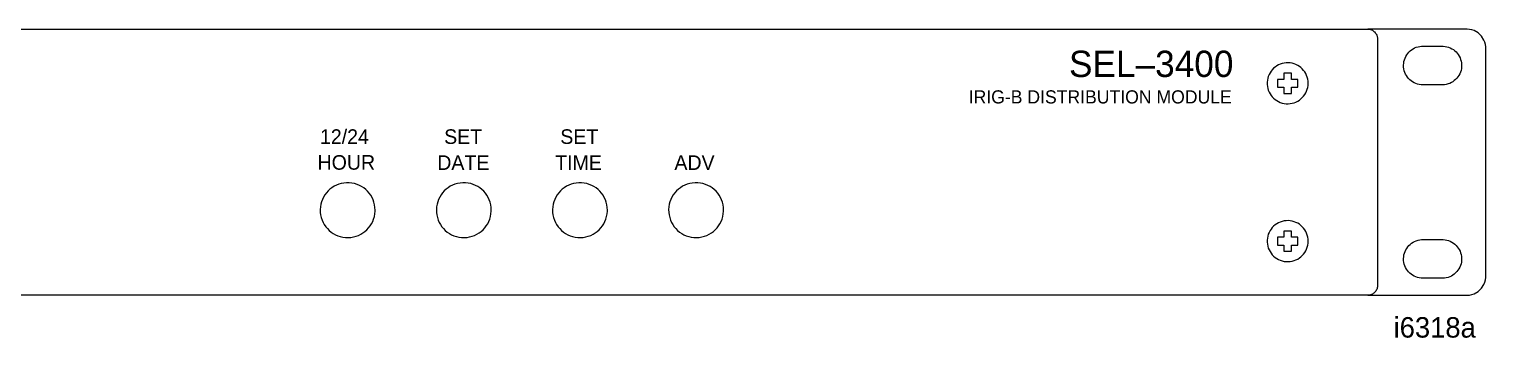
# Model space of a CAD drawing. Extents: x 8.5 to 27.5, y 11 to 13.
# Drawn here: x 18.05 to 27.45, y 11.03 to 13.02 of the extents above; entities that cross this region are included whole.
import ezdxf

# ---------------------------------------------------------------- set-up
doc = ezdxf.new("R2010")
doc.units = 0
doc.header["$MEASUREMENT"] = 0
doc.layers.get('0').update_dxf_attribs({"linetype": 'CONTINUOUS'})
doc.layers.add('DWG', color=7, linetype='CONTINUOUS')

msp = doc.modelspace()

# ---------------------------------------------------------------- linework, layer by layer
for points in [[(17.9527, 13.0222), (18.3622, 13.0222), (18.5666, 13.0222), (18.7708, 13.0222), (18.9745, 13.0222), (19.1778, 13.0222), (19.2792, 13.0222), (19.3804, 13.0222), (19.4815, 13.0222), (19.5824, 13.0222), (19.6831, 13.0222), (19.7836, 13.0222), (19.8838, 13.0222), (19.9838, 13.0222), (20.0836, 13.0222), (20.1831, 13.0222), (20.2823, 13.0222), (20.3812, 13.0222), (20.4799, 13.0222), (20.5782, 13.0222), (20.6762, 13.0222), (20.7738, 13.0222), (20.8711, 13.0222), (20.9681, 13.0222), (21.0647, 13.0222), (21.1609, 13.0222), (21.2566, 13.0222), (21.352, 13.0222), (21.447, 13.0222), (21.5415, 13.0222), (21.6355, 13.0222), (21.7291, 13.0222), (21.8223, 13.0222), (21.9149, 13.0222), (22.007, 13.0222), (22.0987, 13.0222), (22.1898, 13.0222), (22.2803, 13.0222), (22.3703, 13.0222), (22.4598, 13.0222), (22.5486, 13.0222), (22.6369, 13.0222), (22.7246, 13.0222), (22.8117, 13.0222), (22.855, 13.0222), (22.8981, 13.0222), (22.9411, 13.0222), (22.984, 13.0222), (23.0266, 13.0222), (23.0691, 13.0222), (23.1114, 13.0222), (23.1536, 13.0222), (23.1956, 13.0222), (23.2374, 13.0222), (23.2791, 13.0222), (23.3206, 13.0222), (23.3619, 13.0222), (23.403, 13.0222), (23.444, 13.0222), (23.4847, 13.0222), (23.5253, 13.0222), (23.5657, 13.0222), (23.606, 13.0222), (23.646, 13.0222), (23.6859, 13.0222), (23.7255, 13.0222), (23.765, 13.0222), (23.8043, 13.0222), (23.8433, 13.0222), (23.8822, 13.0222), (23.9209, 13.0222), (23.9594, 13.0222), (23.9977, 13.0222), (24.0358, 13.0222), (24.0737, 13.0222), (24.1114, 13.0222), (24.1489, 13.0222), (24.1861, 13.0222), (24.2232, 13.0222), (24.2601, 13.0222), (24.2967, 13.0222), (24.3331, 13.0222), (24.3693, 13.0222), (24.4053, 13.0222), (24.4411, 13.0222), (24.4766, 13.0222), (24.512, 13.0222), (24.5471, 13.0222), (24.582, 13.0222), (24.6166, 13.0222), (24.6511, 13.0222), (24.6853, 13.0222), (24.7192, 13.0222), (24.753, 13.0222), (24.7865, 13.0222), (24.8197, 13.0222), (24.8527, 13.0222), (24.8855, 13.0222), (24.9181, 13.0222), (24.9504, 13.0222), (24.9824, 13.0222), (25.0143, 13.0222), (25.0458, 13.0222), (25.0772, 13.0222), (25.1082, 13.0222), (25.139, 13.0222), (25.1696, 13.0222), (25.1999, 13.0222), (25.23, 13.0222), (25.2598, 13.0222), (25.2893, 13.0222), (25.3186, 13.0222), (25.3476, 13.0222), (25.3764, 13.0222), (25.4048, 13.0222), (25.4331, 13.0222), (25.461, 13.0222), (25.4887, 13.0222), (25.5161, 13.0222), (25.5432, 13.0222), (25.5701, 13.0222), (25.5967, 13.0222), (25.623, 13.0222), (25.649, 13.0222), (25.6747, 13.0222), (25.7002, 13.0222), (25.7254, 13.0222), (25.7503, 13.0222), (25.7749, 13.0222), (25.7992, 13.0222), (25.8232, 13.0222), (25.8469, 13.0222), (25.8704, 13.0222), (25.8935, 13.0222), (25.9164, 13.0222), (25.9389, 13.0222), (25.9612, 13.0222), (25.9831, 13.0222), (26.0047, 13.0222), (26.0261, 13.0222), (26.0471, 13.0222), (26.0678, 13.0222), (26.0882, 13.0222), (26.1084, 13.0222), (26.1281, 13.0222), (26.1476, 13.0222), (26.1668, 13.0222), (26.1856, 13.0222), (26.2041, 13.0222), (26.2224, 13.0222), (26.2402, 13.0222), (26.2578, 13.0222), (26.275, 13.0222), (26.2919, 13.0222), (26.3085, 13.0222), (26.3248, 13.0222), (26.3407, 13.0222), (26.3563, 13.0222), (26.3715, 13.0222), (26.3864, 13.0222), (26.401, 13.0222), (26.4153, 13.0222), (26.4292, 13.0222), (26.4427, 13.0222), (26.4559, 13.0222), (26.4688, 13.0222), (26.4813, 13.0222), (26.4935, 13.0222), (26.5053, 13.0222), (26.5168, 13.0222), (26.5279, 13.0222), (26.5387, 13.0222), (26.5491, 13.0222), (26.5591, 13.0222), (26.5688, 13.0222), (26.5782, 13.0222), (26.5871, 13.0222), (26.5957, 13.0222), (26.604, 13.0222), (26.6118, 13.0222), (26.6193, 13.0222), (26.6265, 13.0222), (26.6332, 13.0222), (26.6396, 13.0222), (26.6456, 13.0222), (26.6513, 13.0222), (26.6565, 13.0222), (26.6614, 13.0222), (26.6659, 13.0222), (26.67, 13.0222), (26.6737, 13.0222), (26.6771, 13.0222), (26.68, 13.0222), (26.6826, 13.0222), (26.6848, 13.0222), (26.6866, 13.0222), (26.6879, 13.0222), (26.6889, 13.0222), (26.6895, 13.0222), (26.6897, 13.0222), (26.693, 13.0222), (26.6962, 13.0219), (26.6993, 13.0215), (26.7024, 13.021), (26.7085, 13.0194), (26.7143, 13.0173), (26.7198, 13.0146), (26.725, 13.0115), (26.7298, 13.0079), (26.7343, 13.0038), (26.7383, 12.9993), (26.742, 12.9945), (26.7451, 12.9893), (26.7478, 12.9838), (26.7499, 12.978), (26.7515, 12.9719), (26.752, 12.9688), (26.7524, 12.9657), (26.7526, 12.9625), (26.7527, 12.9592), (26.7527, 12.9589), (26.7527, 12.9581), (26.7527, 12.9567), (26.7527, 12.9547), (26.7527, 12.9521), (26.7527, 12.9491), (26.7527, 12.9455), (26.7527, 12.9413), (26.7527, 12.9367), (26.7527, 12.9316), (26.7527, 12.9259), (26.7527, 12.9198), (26.7527, 12.9133), (26.7527, 12.9062), (26.7527, 12.8987), (26.7527, 12.8907), (26.7527, 12.8824), (26.7527, 12.8735), (26.7527, 12.8643), (26.7527, 12.8547), (26.7527, 12.8446), (26.7527, 12.8342), (26.7527, 12.8233), (26.7527, 12.8121), (26.7527, 12.8006), (26.7527, 12.7887), (26.7527, 12.7764), (26.7527, 12.7638), (26.7527, 12.7509), (26.7527, 12.7376), (26.7527, 12.724), (26.7527, 12.7102), (26.7527, 12.696), (26.7527, 12.6816), (26.7527, 12.6669), (26.7527, 12.6519), (26.7527, 12.6367), (26.7527, 12.6212), (26.7527, 12.6055), (26.7527, 12.5895), (26.7527, 12.5734), (26.7527, 12.557), (26.7527, 12.5404), (26.7527, 12.5237), (26.7527, 12.5067), (26.7527, 12.4896), (26.7527, 12.4549), (26.7527, 12.4196), (26.7527, 12.3838), (26.7527, 12.3475), (26.7527, 12.3109), (26.7527, 12.274), (26.7527, 12.2369), (26.7527, 12.1622), (26.7527, 12.0876), (26.7527, 12.0505), (26.7527, 12.0136), (26.7527, 11.977), (26.7527, 11.9407), (26.7527, 11.9049), (26.7527, 11.8696), (26.7527, 11.8349), (26.7527, 11.8178), (26.7527, 11.8008), (26.7527, 11.784), (26.7527, 11.7675), (26.7527, 11.7511), (26.7527, 11.7349), (26.7527, 11.719), (26.7527, 11.7033), (26.7527, 11.6878), (26.7527, 11.6726), (26.7527, 11.6576), (26.7527, 11.6429), (26.7527, 11.6285), (26.7527, 11.6143), (26.7527, 11.6004), (26.7527, 11.5869), (26.7527, 11.5736), (26.7527, 11.5607), (26.7527, 11.5481), (26.7527, 11.5358), (26.7527, 11.5239), (26.7527, 11.5123), (26.7527, 11.5011), (26.7527, 11.4903), (26.7527, 11.4799), (26.7527, 11.4698), (26.7527, 11.4602), (26.7527, 11.4509), (26.7527, 11.4421), (26.7527, 11.4337), (26.7527, 11.4258), (26.7527, 11.4183), (26.7527, 11.4112), (26.7527, 11.4046), (26.7527, 11.3985), (26.7527, 11.3929), (26.7527, 11.3878), (26.7527, 11.3831), (26.7527, 11.379), (26.7527, 11.3754), (26.7527, 11.3723), (26.7527, 11.3698), (26.7527, 11.3678), (26.7527, 11.3664), (26.7527, 11.3655), (26.7527, 11.3652), (26.7526, 11.362), (26.7524, 11.3588), (26.752, 11.3556), (26.7515, 11.3525), (26.7499, 11.3465), (26.7478, 11.3407), (26.7451, 11.3352), (26.742, 11.33), (26.7383, 11.3252), (26.7343, 11.3207), (26.7298, 11.3166), (26.725, 11.313), (26.7198, 11.3098), (26.7143, 11.3072), (26.7085, 11.3051), (26.7024, 11.3035), (26.6993, 11.303), (26.6962, 11.3026), (26.693, 11.3023), (26.6897, 11.3022), (26.6897, 11.3022), (26.6895, 11.3022), (26.6889, 11.3022), (26.6879, 11.3022), (26.6866, 11.3022), (26.6848, 11.3022), (26.6826, 11.3022), (26.68, 11.3022), (26.6771, 11.3022), (26.6737, 11.3022), (26.67, 11.3022), (26.6659, 11.3022), (26.6614, 11.3022), (26.6565, 11.3022), (26.6513, 11.3022), (26.6456, 11.3022), (26.6396, 11.3022), (26.6332, 11.3022), (26.6265, 11.3022), (26.6193, 11.3022), (26.6118, 11.3022), (26.604, 11.3022), (26.5957, 11.3022), (26.5871, 11.3022), (26.5782, 11.3022), (26.5688, 11.3022), (26.5591, 11.3022), (26.5491, 11.3022), (26.5387, 11.3022), (26.5279, 11.3022), (26.5168, 11.3022), (26.5053, 11.3022), (26.4935, 11.3022), (26.4813, 11.3022), (26.4688, 11.3022), (26.4559, 11.3022), (26.4427, 11.3022), (26.4292, 11.3022), (26.4153, 11.3022), (26.401, 11.3022), (26.3864, 11.3022), (26.3715, 11.3022), (26.3563, 11.3022), (26.3407, 11.3022), (26.3248, 11.3022), (26.3085, 11.3022), (26.2919, 11.3022), (26.275, 11.3022), (26.2578, 11.3022), (26.2402, 11.3022), (26.2224, 11.3022), (26.2041, 11.3022), (26.1856, 11.3022), (26.1668, 11.3022), (26.1476, 11.3022), (26.1281, 11.3022), (26.1084, 11.3022), (26.0882, 11.3022), (26.0678, 11.3022), (26.0471, 11.3022), (26.0261, 11.3022), (26.0047, 11.3022), (25.9831, 11.3022), (25.9612, 11.3022), (25.9389, 11.3022), (25.9164, 11.3022), (25.8935, 11.3022), (25.8704, 11.3022), (25.8469, 11.3022), (25.8232, 11.3022), (25.7992, 11.3022), (25.7749, 11.3022), (25.7503, 11.3022), (25.7254, 11.3022), (25.7002, 11.3022), (25.6747, 11.3022), (25.649, 11.3022), (25.623, 11.3022), (25.5967, 11.3022), (25.5701, 11.3022), (25.5432, 11.3022), (25.5161, 11.3022), (25.4887, 11.3022), (25.461, 11.3022), (25.4331, 11.3022), (25.4048, 11.3022), (25.3764, 11.3022), (25.3476, 11.3022), (25.3186, 11.3022), (25.2893, 11.3022), (25.2598, 11.3022), (25.23, 11.3022), (25.1999, 11.3022), (25.1696, 11.3022), (25.139, 11.3022), (25.1082, 11.3022), (25.0772, 11.3022), (25.0458, 11.3022), (25.0143, 11.3022), (24.9824, 11.3022), (24.9504, 11.3022), (24.9181, 11.3022), (24.8855, 11.3022), (24.8527, 11.3022), (24.8197, 11.3022), (24.7865, 11.3022), (24.753, 11.3022), (24.7192, 11.3022), (24.6853, 11.3022), (24.6511, 11.3022), (24.6166, 11.3022), (24.582, 11.3022), (24.5471, 11.3022), (24.512, 11.3022), (24.4766, 11.3022), (24.4411, 11.3022), (24.4053, 11.3022), (24.3693, 11.3022), (24.3331, 11.3022), (24.2967, 11.3022), (24.2601, 11.3022), (24.2232, 11.3022), (24.1861, 11.3022), (24.1489, 11.3022), (24.1114, 11.3022), (24.0737, 11.3022), (24.0358, 11.3022), (23.9977, 11.3022), (23.9594, 11.3022), (23.9209, 11.3022), (23.8822, 11.3022), (23.8433, 11.3022), (23.8043, 11.3022), (23.765, 11.3022), (23.7255, 11.3022), (23.6859, 11.3022), (23.646, 11.3022), (23.606, 11.3022), (23.5657, 11.3022), (23.5253, 11.3022), (23.4847, 11.3022), (23.444, 11.3022), (23.403, 11.3022), (23.3619, 11.3022), (23.3206, 11.3022), (23.2791, 11.3022), (23.2374, 11.3022), (23.1956, 11.3022), (23.1536, 11.3022), (23.1114, 11.3022), (23.0691, 11.3022), (23.0266, 11.3022), (22.984, 11.3022), (22.9411, 11.3022), (22.8981, 11.3022), (22.855, 11.3022), (22.8117, 11.3022), (22.7246, 11.3022), (22.6369, 11.3022), (22.5486, 11.3022), (22.4598, 11.3022), (22.3703, 11.3022), (22.2803, 11.3022), (22.1898, 11.3022), (22.0987, 11.3022), (22.007, 11.3022), (21.9149, 11.3022), (21.8223, 11.3022), (21.7291, 11.3022), (21.6355, 11.3022), (21.5415, 11.3022), (21.447, 11.3022), (21.352, 11.3022), (21.2566, 11.3022), (21.1609, 11.3022), (21.0647, 11.3022), (20.9681, 11.3022), (20.8711, 11.3022), (20.7738, 11.3022), (20.6762, 11.3022), (20.5782, 11.3022), (20.4799, 11.3022), (20.3812, 11.3022), (20.2823, 11.3022), (20.1831, 11.3022), (20.0836, 11.3022), (19.9838, 11.3022), (19.8838, 11.3022), (19.7836, 11.3022), (19.6831, 11.3022), (19.5824, 11.3022), (19.4815, 11.3022), (19.3804, 11.3022), (19.2792, 11.3022), (19.1778, 11.3022), (18.9745, 11.3022), (18.7708, 11.3022), (18.5666, 11.3022), (18.3622, 11.3022), (17.9527, 11.3022)], [(26.6897, 11.3022), (26.6926, 11.3022), (26.7008, 11.3022), (26.714, 11.3022), (26.7316, 11.3022), (26.7532, 11.3022), (26.7785, 11.3022), (26.8068, 11.3022), (26.8377, 11.3022), (26.9057, 11.3022), (26.9789, 11.3022), (27.0535, 11.3022), (27.1259, 11.3022), (27.1601, 11.3022), (27.1924, 11.3022), (27.2224, 11.3022), (27.2495, 11.3022), (27.2733, 11.3022), (27.2934, 11.3022), (27.3093, 11.3022), (27.3206, 11.3022), (27.3267, 11.3022), (27.3277, 11.3022), (27.331, 11.3023), (27.3468, 11.3037), (27.362, 11.307), (27.3764, 11.3121), (27.4025, 11.3271), (27.4242, 11.3477), (27.4404, 11.373), (27.4462, 11.3871), (27.4502, 11.402), (27.4524, 11.4176), (27.4527, 11.4256), (27.4527, 11.4315), (27.4527, 11.4382), (27.4527, 11.448), (27.4527, 11.4607), (27.4527, 11.4761), (27.4527, 11.4942), (27.4527, 11.5148), (27.4527, 11.5377), (27.4527, 11.5629), (27.4527, 11.5902), (27.4527, 11.6194), (27.4527, 11.6833), (27.4527, 11.7535), (27.4527, 11.8289), (27.4527, 11.9086), (27.4527, 11.9914), (27.4527, 12.1622), (27.4527, 12.3331), (27.4527, 12.4159), (27.4527, 12.4956), (27.4527, 12.571), (27.4527, 12.6412), (27.4527, 12.7051), (27.4527, 12.7343), (27.4527, 12.7616), (27.4527, 12.7868), (27.4527, 12.8097), (27.4527, 12.8303), (27.4527, 12.8483), (27.4527, 12.8638), (27.4527, 12.8765), (27.4527, 12.8863), (27.4527, 12.893), (27.4527, 12.8989), (27.4524, 12.9069), (27.4502, 12.9224), (27.4462, 12.9373), (27.4404, 12.9514), (27.4242, 12.9768), (27.4025, 12.9974), (27.3764, 13.0124), (27.362, 13.0175), (27.3468, 13.0208), (27.331, 13.0222), (27.3277, 13.0222), (27.3267, 13.0222), (27.3206, 13.0222), (27.3093, 13.0222), (27.2934, 13.0222), (27.2733, 13.0222), (27.2495, 13.0222), (27.2224, 13.0222), (27.1924, 13.0222), (27.1601, 13.0222), (27.1259, 13.0222), (27.0535, 13.0222), (26.9789, 13.0222), (26.9057, 13.0222), (26.8377, 13.0222), (26.8068, 13.0222), (26.7785, 13.0222), (26.7532, 13.0222), (26.7316, 13.0222), (26.714, 13.0222), (26.7008, 13.0222), (26.6926, 13.0222), (26.6897, 13.0222)], [(26.2378, 12.6473), (26.2378, 12.6972), (26.1978, 12.6972), (26.1978, 12.7372), (26.1477, 12.7372), (26.1477, 12.6972), (26.1077, 12.6972), (26.1077, 12.6473), (26.1477, 12.6473), (26.1477, 12.6073), (26.1978, 12.6073), (26.1978, 12.6473), (26.2378, 12.6473)], [(26.2378, 11.6272), (26.2378, 11.6772), (26.1978, 11.6772), (26.1978, 11.7172), (26.1477, 11.7172), (26.1477, 11.6772), (26.1077, 11.6772), (26.1077, 11.6272), (26.1477, 11.6272), (26.1477, 11.5873), (26.1978, 11.5873), (26.1978, 11.6272), (26.2378, 11.6272)]]:
    msp.add_lwpolyline(points)
for points in [[(27.0462, 12.6622), (27.0341, 12.6628), (27.0223, 12.6645), (27.0108, 12.6673), (26.9998, 12.6711), (26.9893, 12.6759), (26.9793, 12.6816), (26.97, 12.6882), (26.9613, 12.6956), (26.9533, 12.7037), (26.946, 12.7125), (26.9396, 12.722), (26.9341, 12.732), (26.9294, 12.7426), (26.9258, 12.7537), (26.9232, 12.7652), (26.9216, 12.7771), (26.9213, 12.7893), (26.922, 12.8014), (26.9239, 12.8132), (26.9269, 12.8245), (26.9309, 12.8355), (26.9358, 12.8459), (26.9417, 12.8557), (26.9484, 12.865), (26.9559, 12.8736), (26.9641, 12.8815), (26.973, 12.8886), (26.9826, 12.8949), (26.9928, 12.9003), (27.0034, 12.9047), (27.0146, 12.9082), (27.0262, 12.9106), (27.0381, 12.912), (27.0464, 12.9122), (27.0485, 12.9122), (27.0528, 12.9122), (27.059, 12.9122), (27.0668, 12.9122), (27.0759, 12.9122), (27.086, 12.9122), (27.0967, 12.9122), (27.1078, 12.9122), (27.1189, 12.9122), (27.1297, 12.9122), (27.1399, 12.9122), (27.1492, 12.9122), (27.1573, 12.9122), (27.1638, 12.9122), (27.1684, 12.9122), (27.1709, 12.9122), (27.1774, 12.9121), (27.1894, 12.9109), (27.201, 12.9087), (27.2122, 12.9054), (27.223, 12.9011), (27.2332, 12.8958), (27.2429, 12.8897), (27.2519, 12.8827), (27.2603, 12.875), (27.2679, 12.8665), (27.2748, 12.8573), (27.2808, 12.8476), (27.2858, 12.8372), (27.29, 12.8264), (27.2931, 12.8151), (27.2952, 12.8034), (27.2962, 12.7913), (27.296, 12.7791), (27.2946, 12.7672), (27.2922, 12.7556), (27.2887, 12.7444), (27.2843, 12.7338), (27.2789, 12.7236), (27.2726, 12.714), (27.2655, 12.7051), (27.2576, 12.6969), (27.249, 12.6894), (27.2397, 12.6827), (27.2299, 12.6768), (27.2195, 12.6719), (27.2085, 12.6679), (27.1972, 12.6649), (27.1854, 12.663), (27.1733, 12.6623), (27.1704, 12.6622), (27.1671, 12.6622), (27.1618, 12.6622), (27.1547, 12.6622), (27.1462, 12.6622), (27.1366, 12.6622), (27.1262, 12.6622), (27.1152, 12.6622), (27.1041, 12.6622), (27.0931, 12.6622), (27.0826, 12.6622), (27.0728, 12.6622), (27.0641, 12.6622), (27.0567, 12.6622), (27.0511, 12.6622), (27.0475, 12.6622)], [(26.3053, 12.6721), (26.3046, 12.6854), (26.3027, 12.6984), (26.2995, 12.711), (26.2952, 12.723), (26.2897, 12.7345), (26.2833, 12.7453), (26.2759, 12.7554), (26.2675, 12.7648), (26.2584, 12.7733), (26.2485, 12.781), (26.2378, 12.7877), (26.2265, 12.7933), (26.2147, 12.7979), (26.2023, 12.8014), (26.1894, 12.8037), (26.1762, 12.8047), (26.1628, 12.8043), (26.1497, 12.8027), (26.1371, 12.7998), (26.1249, 12.7958), (26.1133, 12.7906), (26.1023, 12.7844), (26.092, 12.7773), (26.0824, 12.7692), (26.0737, 12.7602), (26.0658, 12.7505), (26.0588, 12.74), (26.0529, 12.7288), (26.048, 12.7171), (26.0442, 12.7048), (26.0417, 12.692), (26.0404, 12.6788), (26.0404, 12.6654), (26.0417, 12.6522), (26.0442, 12.6395), (26.048, 12.6272), (26.0529, 12.6155), (26.0588, 12.6044), (26.0658, 12.5939), (26.0737, 12.5842), (26.0824, 12.5753), (26.092, 12.5672), (26.1023, 12.56), (26.1133, 12.5538), (26.1249, 12.5487), (26.1371, 12.5446), (26.1497, 12.5418), (26.1628, 12.5402), (26.1762, 12.5398), (26.1894, 12.5408), (26.2023, 12.5431), (26.2147, 12.5465), (26.2265, 12.5511), (26.2378, 12.5568), (26.2485, 12.5635), (26.2584, 12.5711), (26.2675, 12.5796), (26.2759, 12.589), (26.2833, 12.5991), (26.2897, 12.6099), (26.2952, 12.6213), (26.2995, 12.6333), (26.3027, 12.6458), (26.3046, 12.6588)], [(20.2799, 11.8524), (20.2791, 11.8699), (20.2766, 11.8869), (20.2725, 11.9033), (20.2669, 11.9191), (20.26, 11.9341), (20.2517, 11.9484), (20.2422, 11.9618), (20.2314, 11.9742), (20.2196, 11.9855), (20.2068, 11.9958), (20.1931, 12.0048), (20.1785, 12.0126), (20.1632, 12.019), (20.1471, 12.024), (20.1305, 12.0274), (20.1133, 12.0293), (20.0957, 12.0295), (20.0784, 12.0279), (20.0616, 12.0248), (20.0455, 12.0201), (20.03, 12.014), (20.0152, 12.0065), (20.0013, 11.9977), (19.9883, 11.9877), (19.9763, 11.9765), (19.9654, 11.9643), (19.9556, 11.9511), (19.9471, 11.9371), (19.9398, 11.9222), (19.934, 11.9065), (19.9296, 11.8902), (19.9268, 11.8733), (19.9256, 11.856), (19.9261, 11.8384), (19.9283, 11.8213), (19.9321, 11.8048), (19.9373, 11.7889), (19.944, 11.7737), (19.952, 11.7592), (19.9613, 11.7457), (19.9718, 11.7331), (19.9834, 11.7215), (19.996, 11.711), (20.0096, 11.7017), (20.024, 11.6937), (20.0392, 11.687), (20.0551, 11.6817), (20.0716, 11.678), (20.0887, 11.6758), (20.1063, 11.6753), (20.1236, 11.6765), (20.1405, 11.6793), (20.1568, 11.6837), (20.1725, 11.6895), (20.1874, 11.6967), (20.2015, 11.7053), (20.2146, 11.7151), (20.2269, 11.726), (20.238, 11.738), (20.248, 11.751), (20.2568, 11.7649), (20.2643, 11.7797), (20.2704, 11.7952), (20.2751, 11.8113), (20.2783, 11.8281), (20.2798, 11.8454), (20.2799, 11.8524), (20.2799, 11.8524), (20.2799, 11.8524), (20.2799, 11.8524), (20.2799, 11.8524), (20.2799, 11.8524), (20.2799, 11.8524), (20.2799, 11.8524), (20.2799, 11.8524), (20.2799, 11.8524), (20.2799, 11.8524), (20.2799, 11.8524), (20.2799, 11.8524), (20.2799, 11.8524), (20.2799, 11.8524), (20.2799, 11.8524)], [(21.0299, 11.8524), (21.0291, 11.8699), (21.0266, 11.8869), (21.0225, 11.9033), (21.0169, 11.9191), (21.01, 11.9341), (21.0017, 11.9484), (20.9922, 11.9618), (20.9814, 11.9742), (20.9696, 11.9855), (20.9568, 11.9958), (20.9431, 12.0048), (20.9285, 12.0126), (20.9132, 12.019), (20.8971, 12.024), (20.8805, 12.0274), (20.8633, 12.0293), (20.8457, 12.0295), (20.8284, 12.0279), (20.8116, 12.0248), (20.7955, 12.0201), (20.78, 12.014), (20.7652, 12.0065), (20.7513, 11.9977), (20.7383, 11.9877), (20.7263, 11.9765), (20.7154, 11.9643), (20.7056, 11.9511), (20.6971, 11.9371), (20.6898, 11.9222), (20.684, 11.9065), (20.6796, 11.8902), (20.6768, 11.8733), (20.6756, 11.856), (20.6761, 11.8384), (20.6783, 11.8213), (20.6821, 11.8048), (20.6873, 11.7889), (20.694, 11.7737), (20.702, 11.7592), (20.7113, 11.7457), (20.7218, 11.7331), (20.7334, 11.7215), (20.746, 11.711), (20.7596, 11.7017), (20.774, 11.6937), (20.7892, 11.687), (20.8051, 11.6817), (20.8216, 11.678), (20.8387, 11.6758), (20.8563, 11.6753), (20.8736, 11.6765), (20.8905, 11.6793), (20.9068, 11.6837), (20.9225, 11.6895), (20.9374, 11.6967), (20.9515, 11.7053), (20.9646, 11.7151), (20.9769, 11.726), (20.988, 11.738), (20.998, 11.751), (21.0068, 11.7649), (21.0143, 11.7797), (21.0204, 11.7952), (21.0251, 11.8113), (21.0283, 11.8281), (21.0298, 11.8454), (21.0299, 11.8524), (21.0299, 11.8524), (21.0299, 11.8524), (21.0299, 11.8524), (21.0299, 11.8524), (21.0299, 11.8524), (21.0299, 11.8524), (21.0299, 11.8524), (21.0299, 11.8524), (21.0299, 11.8524), (21.0299, 11.8524), (21.0299, 11.8524), (21.0299, 11.8524), (21.0299, 11.8524), (21.0299, 11.8524), (21.0299, 11.8524)], [(21.7799, 11.8524), (21.7791, 11.8699), (21.7766, 11.8869), (21.7725, 11.9033), (21.7669, 11.9191), (21.76, 11.9341), (21.7517, 11.9484), (21.7422, 11.9618), (21.7314, 11.9742), (21.7196, 11.9855), (21.7068, 11.9958), (21.6931, 12.0048), (21.6785, 12.0126), (21.6632, 12.019), (21.6471, 12.024), (21.6305, 12.0274), (21.6133, 12.0293), (21.5957, 12.0295), (21.5784, 12.0279), (21.5616, 12.0248), (21.5455, 12.0201), (21.53, 12.014), (21.5152, 12.0065), (21.5013, 11.9977), (21.4883, 11.9877), (21.4763, 11.9765), (21.4654, 11.9643), (21.4556, 11.9511), (21.4471, 11.9371), (21.4398, 11.9222), (21.434, 11.9065), (21.4296, 11.8902), (21.4268, 11.8733), (21.4256, 11.856), (21.4261, 11.8384), (21.4283, 11.8213), (21.4321, 11.8048), (21.4373, 11.7889), (21.444, 11.7737), (21.452, 11.7592), (21.4613, 11.7457), (21.4718, 11.7331), (21.4834, 11.7215), (21.496, 11.711), (21.5096, 11.7017), (21.524, 11.6937), (21.5392, 11.687), (21.5551, 11.6817), (21.5716, 11.678), (21.5887, 11.6758), (21.6063, 11.6753), (21.6236, 11.6765), (21.6405, 11.6793), (21.6568, 11.6837), (21.6725, 11.6895), (21.6874, 11.6967), (21.7015, 11.7053), (21.7146, 11.7151), (21.7269, 11.726), (21.738, 11.738), (21.748, 11.751), (21.7568, 11.7649), (21.7643, 11.7797), (21.7704, 11.7952), (21.7751, 11.8113), (21.7783, 11.8281), (21.7798, 11.8454), (21.7799, 11.8524), (21.7799, 11.8524), (21.7799, 11.8524), (21.7799, 11.8524), (21.7799, 11.8524), (21.7799, 11.8524), (21.7799, 11.8524), (21.7799, 11.8524), (21.7799, 11.8524), (21.7799, 11.8524), (21.7799, 11.8524), (21.7799, 11.8524), (21.7799, 11.8524), (21.7799, 11.8524), (21.7799, 11.8524), (21.7799, 11.8524)], [(22.5299, 11.8524), (22.5291, 11.8699), (22.5266, 11.8869), (22.5225, 11.9033), (22.5169, 11.9191), (22.51, 11.9341), (22.5017, 11.9484), (22.4922, 11.9618), (22.4814, 11.9742), (22.4697, 11.9855), (22.4568, 11.9958), (22.4431, 12.0048), (22.4285, 12.0126), (22.4132, 12.019), (22.3971, 12.024), (22.3805, 12.0274), (22.3633, 12.0293), (22.3457, 12.0295), (22.3284, 12.0279), (22.3116, 12.0248), (22.2955, 12.0201), (22.28, 12.014), (22.2652, 12.0065), (22.2513, 11.9977), (22.2383, 11.9877), (22.2263, 11.9765), (22.2154, 11.9643), (22.2056, 11.9511), (22.1971, 11.9371), (22.1898, 11.9222), (22.184, 11.9065), (22.1796, 11.8902), (22.1768, 11.8733), (22.1756, 11.856), (22.1761, 11.8384), (22.1783, 11.8213), (22.1821, 11.8048), (22.1873, 11.7889), (22.194, 11.7737), (22.202, 11.7592), (22.2113, 11.7457), (22.2218, 11.7331), (22.2334, 11.7215), (22.246, 11.711), (22.2596, 11.7017), (22.274, 11.6937), (22.2892, 11.687), (22.3051, 11.6817), (22.3216, 11.678), (22.3387, 11.6758), (22.3563, 11.6753), (22.3736, 11.6765), (22.3905, 11.6793), (22.4068, 11.6837), (22.4225, 11.6895), (22.4374, 11.6967), (22.4515, 11.7053), (22.4646, 11.7151), (22.4769, 11.726), (22.488, 11.738), (22.498, 11.751), (22.5068, 11.7649), (22.5143, 11.7797), (22.5204, 11.7952), (22.5251, 11.8113), (22.5283, 11.8281), (22.5298, 11.8454), (22.5299, 11.8524), (22.5299, 11.8524), (22.5299, 11.8524), (22.5299, 11.8524), (22.5299, 11.8524), (22.5299, 11.8524), (22.5299, 11.8524), (22.5299, 11.8524), (22.5299, 11.8524), (22.5299, 11.8524), (22.5299, 11.8524), (22.5299, 11.8524), (22.5299, 11.8524), (22.5299, 11.8524), (22.5299, 11.8524), (22.5299, 11.8524)], [(26.3053, 11.6521), (26.3046, 11.6654), (26.3027, 11.6784), (26.2995, 11.691), (26.2952, 11.703), (26.2897, 11.7145), (26.2833, 11.7253), (26.2759, 11.7354), (26.2675, 11.7448), (26.2584, 11.7533), (26.2485, 11.761), (26.2378, 11.7677), (26.2265, 11.7733), (26.2147, 11.7779), (26.2023, 11.7814), (26.1894, 11.7837), (26.1762, 11.7846), (26.1628, 11.7843), (26.1497, 11.7827), (26.1371, 11.7798), (26.1249, 11.7758), (26.1133, 11.7706), (26.1023, 11.7644), (26.092, 11.7573), (26.0824, 11.7492), (26.0737, 11.7402), (26.0658, 11.7304), (26.0588, 11.72), (26.0529, 11.7088), (26.048, 11.6971), (26.0442, 11.6848), (26.0417, 11.672), (26.0404, 11.6588), (26.0404, 11.6454), (26.0417, 11.6322), (26.0442, 11.6195), (26.048, 11.6072), (26.0529, 11.5955), (26.0588, 11.5844), (26.0658, 11.5739), (26.0737, 11.5642), (26.0824, 11.5553), (26.092, 11.5472), (26.1023, 11.54), (26.1133, 11.5338), (26.1249, 11.5287), (26.1371, 11.5246), (26.1497, 11.5218), (26.1628, 11.5201), (26.1762, 11.5198), (26.1894, 11.5208), (26.2023, 11.5231), (26.2147, 11.5265), (26.2265, 11.5311), (26.2378, 11.5368), (26.2485, 11.5435), (26.2584, 11.5511), (26.2675, 11.5596), (26.2759, 11.569), (26.2833, 11.5791), (26.2897, 11.5899), (26.2952, 11.6013), (26.2995, 11.6133), (26.3027, 11.6258), (26.3046, 11.6387)], [(27.0462, 11.4122), (27.0341, 11.4128), (27.0223, 11.4145), (27.0108, 11.4173), (26.9998, 11.4211), (26.9893, 11.4259), (26.9793, 11.4316), (26.97, 11.4382), (26.9613, 11.4456), (26.9533, 11.4537), (26.946, 11.4625), (26.9396, 11.472), (26.9341, 11.482), (26.9294, 11.4926), (26.9258, 11.5037), (26.9232, 11.5152), (26.9216, 11.5271), (26.9213, 11.5393), (26.922, 11.5514), (26.9239, 11.5632), (26.9269, 11.5745), (26.9309, 11.5855), (26.9358, 11.5959), (26.9417, 11.6057), (26.9484, 11.615), (26.9559, 11.6236), (26.9641, 11.6315), (26.973, 11.6386), (26.9826, 11.6448), (26.9928, 11.6502), (27.0034, 11.6547), (27.0146, 11.6582), (27.0262, 11.6606), (27.0381, 11.662), (27.0464, 11.6622), (27.0485, 11.6622), (27.0528, 11.6622), (27.059, 11.6622), (27.0668, 11.6622), (27.0759, 11.6622), (27.086, 11.6622), (27.0967, 11.6622), (27.1078, 11.6622), (27.1189, 11.6622), (27.1297, 11.6622), (27.1399, 11.6622), (27.1492, 11.6622), (27.1573, 11.6622), (27.1638, 11.6622), (27.1684, 11.6622), (27.1709, 11.6622), (27.1774, 11.6621), (27.1894, 11.6609), (27.201, 11.6587), (27.2122, 11.6554), (27.223, 11.6511), (27.2332, 11.6458), (27.2429, 11.6397), (27.2519, 11.6327), (27.2603, 11.625), (27.2679, 11.6165), (27.2748, 11.6073), (27.2808, 11.5976), (27.2858, 11.5872), (27.29, 11.5764), (27.2931, 11.5651), (27.2952, 11.5534), (27.2962, 11.5413), (27.296, 11.5291), (27.2946, 11.5172), (27.2922, 11.5056), (27.2887, 11.4944), (27.2843, 11.4838), (27.2789, 11.4736), (27.2726, 11.464), (27.2655, 11.4551), (27.2576, 11.4469), (27.249, 11.4394), (27.2397, 11.4327), (27.2299, 11.4268), (27.2195, 11.4219), (27.2085, 11.4179), (27.1972, 11.4149), (27.1854, 11.413), (27.1733, 11.4123), (27.1704, 11.4122), (27.1671, 11.4122), (27.1618, 11.4122), (27.1547, 11.4122), (27.1462, 11.4122), (27.1366, 11.4122), (27.1262, 11.4122), (27.1152, 11.4122), (27.1041, 11.4122), (27.0931, 11.4122), (27.0826, 11.4122), (27.0728, 11.4122), (27.0641, 11.4122), (27.0567, 11.4122), (27.0511, 11.4122), (27.0475, 11.4122)]]:
    msp.add_lwpolyline(points, close=True)

# ---------------------------------------------------------------- texts
at = {"attachment_point": 7}
for s, insert, char_height in [('\\fInterstate-Regular|b0|i0|c0|p34;\\W1;SEL–3400', (24.7608, 12.7105), 0.17), ('\\fInterstate-Regular|b0|i0|c0|p34;\\W1;IRIG-B DISTRIBUTION MODULE', (24.113, 12.5406), 0.085), ('\\fInterstate-Regular|b0|i0|c0|p34;\\W1;12/24', (19.9239, 12.2791), 0.094445), ('\\fInterstate-Regular|b0|i0|c0|p34;\\W1;SET', (20.7258, 12.2791), 0.094445), ('\\fInterstate-Regular|b0|i0|c0|p34;\\W1;SET', (21.4758, 12.2791), 0.094445), ('\\fInterstate-Regular|b0|i0|c0|p34;\\W1;HOUR', (19.9082, 12.1124), 0.094445), ('\\fInterstate-Regular|b0|i0|c0|p34;\\W1;DATE', (20.6812, 12.1124), 0.094445), ('\\fInterstate-Regular|b0|i0|c0|p34;\\W1;TIME', (21.4426, 12.1124), 0.094445), ('\\fInterstate-Regular|b0|i0|c0|p34;\\W1;ADV', (22.2126, 12.1124), 0.094445)]:
    msp.add_mtext(s, dxfattribs=dict(at, insert=insert, char_height=char_height))
at = {"layer": 'DWG', "insert": (26.8569, 11.0272), "char_height": 0.132222, "attachment_point": 7}
msp.add_mtext('\\fInterstate-Regular|b0|i0|c0|p34;\\W1;i6318a', dxfattribs=at)

doc.saveas('drawing.dxf')
